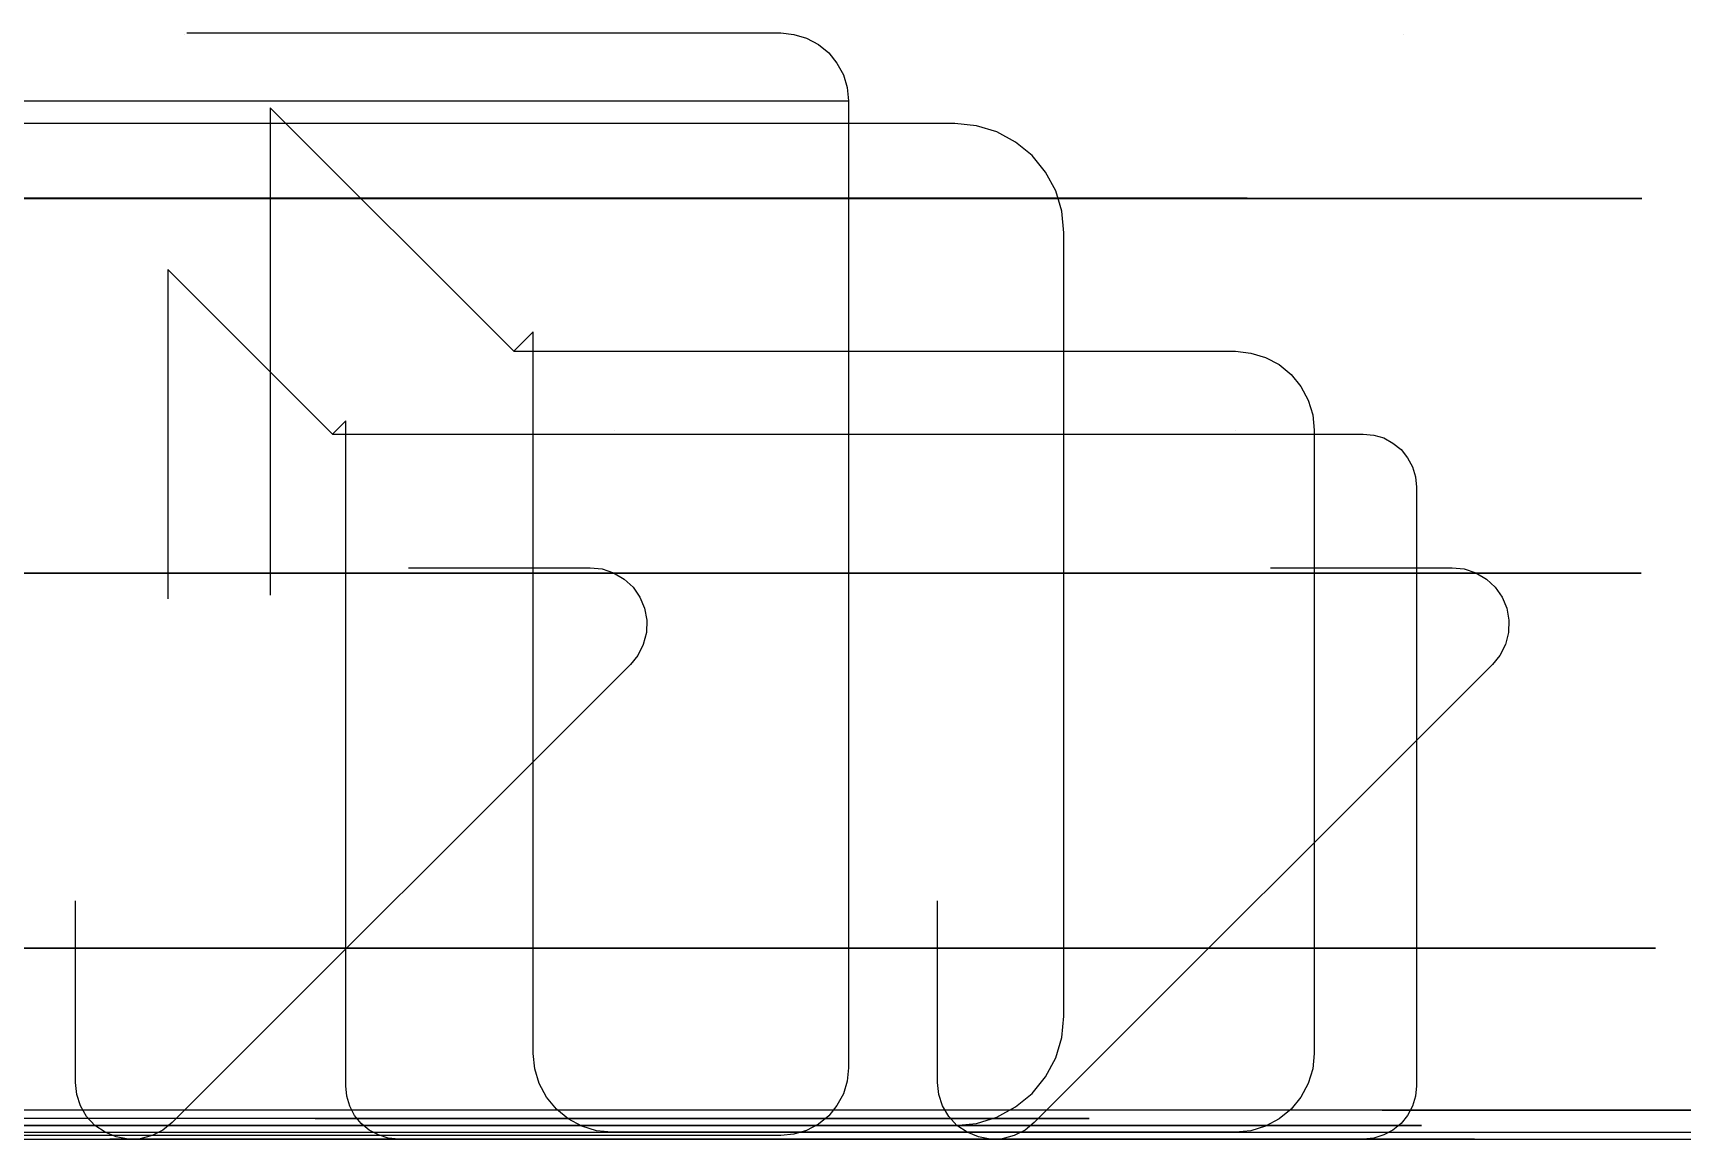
# Model space of a CAD drawing. Header units: metres. Extents: x 34 to 1538, y 34 to 358.
# Drawn here: x 527.4 to 1011.1, y 34 to 358.5 of the extents above; entities that cross this region are included whole.
import ezdxf

# ---------------------------------------------------------------- set-up
doc = ezdxf.new("R2010")
doc.units = ezdxf.units.M
for name, color, linetype in [('RBAR-T10-P', 2, 'Continuous'), ('RBAR-T12-F', 3, 'Continuous'), ('RBAR-T12-F1', 3, 'Continuous'), ('RBAR-T12-H', 3, 'Continuous'), ('RBAR-T16-J', 4, 'Continuous'), ('RBAR-T16-J1', 4, 'Continuous'), ('RBAR-T16-J2', 4, 'Continuous'), ('RBAR-T16-J3', 4, 'Continuous'), ('RBAR-T16-K', 4, 'Continuous'), ('RBAR-T20-L', 5, 'Continuous'), ('RBAR-T20-M1', 5, 'Continuous'), ('RBAR-T25-N', 6, 'Continuous'), ('RBAR-T8-A', 1, 'Continuous'), ('RBAR-T8-A1', 1, 'Continuous'), ('RBAR-T8-A2', 1, 'Continuous'), ('RBAR-T8-A3', 1, 'Continuous'), ('RBAR-T8-A4', 1, 'Continuous'), ('RBAR-T8-B', 1, 'Continuous'), ('RBAR-T8-B1', 1, 'Continuous'), ('RBAR-T8-C', 1, 'Continuous'), ('RBAR-T8-D', 1, 'Continuous'), ('RBAR-T8-E', 1, 'Continuous')]:
    doc.layers.add(name, color=color, linetype=linetype)

msp = doc.modelspace()

# ---------------------------------------------------------------- linework, layer by layer
at = {"layer": 'RBAR-T10-P'}
for points in [[(572.5, 358.5, 361.1), (746.7, 358.5, 361.1), (750.6, 358.1, 361.1), (754.3, 357, 361.1), (757.8, 355.1, 361.1), (760.8, 352.7, 361.1), (763.2, 349.6, 361.1), (765.1, 346.2, 361.1), (766.2, 342.5, 361.1), (766.6, 338.6, 361.1), (766.6, 54.9, 361.1), (766.2, 51, 361.1), (765.1, 47.3, 361.1), (763.2, 43.8, 361.1), (760.8, 40.8, 361.1), (757.8, 38.4, 361.1), (754.3, 36.5, 361.1), (750.6, 35.4, 361.1), (746.7, 35, 361.1), (54.9, 35, 361.1)], [(572.5, 358.5, 1083.2), (746.7, 358.5, 1083.2), (750.6, 358.1, 1083.2), (754.3, 357, 1083.2), (757.8, 355.1, 1083.2), (760.8, 352.7, 1083.2), (763.2, 349.6, 1083.2), (765.1, 346.2, 1083.2), (766.2, 342.5, 1083.2), (766.6, 338.6, 1083.2), (766.6, 54.9, 1083.2), (766.2, 51, 1083.2), (765.1, 47.3, 1083.2), (763.2, 43.8, 1083.2), (760.8, 40.8, 1083.2), (757.8, 38.4, 1083.2), (754.3, 36.5, 1083.2), (750.6, 35.4, 1083.2), (746.7, 35, 1083.2), (54.9, 35, 1083.2)], [(572.5, 358.5, 1805.4), (746.7, 358.5, 1805.4), (750.6, 358.1, 1805.4), (754.3, 357, 1805.4), (757.8, 355.1, 1805.4), (760.8, 352.7, 1805.4), (763.2, 349.6, 1805.4), (765.1, 346.2, 1805.4), (766.2, 342.5, 1805.4), (766.6, 338.6, 1805.4), (766.6, 54.9, 1805.4), (766.2, 51, 1805.4), (765.1, 47.3, 1805.4), (763.2, 43.8, 1805.4), (760.8, 40.8, 1805.4), (757.8, 38.4, 1805.4), (754.3, 36.5, 1805.4), (750.6, 35.4, 1805.4), (746.7, 35, 1805.4), (54.9, 35, 1805.4)], [(572.5, 358.5, 2527.5), (746.7, 358.5, 2527.5), (750.6, 358.1, 2527.5), (754.3, 357, 2527.5), (757.8, 355.1, 2527.5), (760.8, 352.7, 2527.5), (763.2, 349.6, 2527.5), (765.1, 346.2, 2527.5), (766.2, 342.5, 2527.5), (766.6, 338.6, 2527.5), (766.6, 54.9, 2527.5), (766.2, 51, 2527.5), (765.1, 47.3, 2527.5), (763.2, 43.8, 2527.5), (760.8, 40.8, 2527.5), (757.8, 38.4, 2527.5), (754.3, 36.5, 2527.5), (750.6, 35.4, 2527.5), (746.7, 35, 2527.5), (54.9, 35, 2527.5)], [(572.5, 358.5, 3249.6), (746.7, 358.5, 3249.6), (750.6, 358.1, 3249.6), (754.3, 357, 3249.6), (757.8, 355.1, 3249.6), (760.8, 352.7, 3249.6), (763.2, 349.6, 3249.6), (765.1, 346.2, 3249.6), (766.2, 342.5, 3249.6), (766.6, 338.6, 3249.6), (766.6, 54.9, 3249.6), (766.2, 51, 3249.6), (765.1, 47.3, 3249.6), (763.2, 43.8, 3249.6), (760.8, 40.8, 3249.6), (757.8, 38.4, 3249.6), (754.3, 36.5, 3249.6), (750.6, 35.4, 3249.6), (746.7, 35, 3249.6), (54.9, 35, 3249.6)], [(572.5, 358.5, 3971.8), (746.7, 358.5, 3971.8), (750.6, 358.1, 3971.8), (754.3, 357, 3971.8), (757.8, 355.1, 3971.8), (760.8, 352.7, 3971.8), (763.2, 349.6, 3971.8), (765.1, 346.2, 3971.8), (766.2, 342.5, 3971.8), (766.6, 338.6, 3971.8), (766.6, 54.9, 3971.8), (766.2, 51, 3971.8), (765.1, 47.3, 3971.8), (763.2, 43.8, 3971.8), (760.8, 40.8, 3971.8), (757.8, 38.4, 3971.8), (754.3, 36.5, 3971.8), (750.6, 35.4, 3971.8), (746.7, 35, 3971.8), (54.9, 35, 3971.8)], [(572.5, 358.5, 4693.9), (746.7, 358.5, 4693.9), (750.6, 358.1, 4693.9), (754.3, 357, 4693.9), (757.8, 355.1, 4693.9), (760.8, 352.7, 4693.9), (763.2, 349.6, 4693.9), (765.1, 346.2, 4693.9), (766.2, 342.5, 4693.9), (766.6, 338.6, 4693.9), (766.6, 54.9, 4693.9), (766.2, 51, 4693.9), (765.1, 47.3, 4693.9), (763.2, 43.8, 4693.9), (760.8, 40.8, 4693.9), (757.8, 38.4, 4693.9), (754.3, 36.5, 4693.9), (750.6, 35.4, 4693.9), (746.7, 35, 4693.9), (54.9, 35, 4693.9)], [(54.9, 338.6, 361.1), (766.6, 338.6, 361.1)], [(54.9, 338.6, 1083.2), (766.6, 338.6, 1083.2)], [(54.9, 338.6, 1805.4), (766.6, 338.6, 1805.4)], [(54.9, 338.6, 2527.5), (766.6, 338.6, 2527.5)], [(54.9, 338.6, 3249.6), (766.6, 338.6, 3249.6)], [(54.9, 338.6, 3971.8), (766.6, 338.6, 3971.8)], [(54.9, 338.6, 4693.9), (766.6, 338.6, 4693.9)]]:
    msp.add_polyline3d(points, dxfattribs=at)
at = {"layer": 'RBAR-T12-F'}
msp.add_polyline3d([(36, 36, 2527.5), (1111, 36, 2527.5)], dxfattribs=at)
at = {"layer": 'RBAR-T12-F1'}
for points in [[(36, 36, 842.5), (1161, 36, 842.5)], [(36, 36, 2527.5), (1161, 36, 2527.5)], [(36, 36, 4212.5), (1161, 36, 4212.5)]]:
    msp.add_polyline3d(points, dxfattribs=at)
at = {"layer": 'RBAR-T12-H'}
for points in [[(668.4, 265.1, 2377.5), (880.1, 265.1, 2377.5), (884.6, 264.6, 2377.5), (888.9, 263.3, 2377.5), (892.9, 261.2, 2377.5), (896.4, 258.3, 2377.5), (899.3, 254.8, 2377.5), (901.4, 250.8, 2377.5), (902.8, 246.5, 2377.5), (903.2, 242, 2377.5), (903.2, 59.1, 2377.5), (902.8, 54.6, 2377.5), (901.4, 50.3, 2377.5), (899.3, 46.3, 2377.5), (896.4, 42.8, 2377.5), (892.9, 39.9, 2377.5), (888.9, 37.8, 2377.5), (884.6, 36.4, 2377.5), (880.1, 36, 2377.5), (697.2, 36, 2377.5), (692.7, 36.4, 2377.5), (688.4, 37.8, 2377.5), (684.4, 39.9, 2377.5), (680.9, 42.8, 2377.5), (678, 46.3, 2377.5), (675.9, 50.3, 2377.5), (674.6, 54.6, 2377.5), (674.1, 59.1, 2377.5), (674.1, 270.8, 2377.5), (668.4, 265.1, 2377.5), (596.9, 336.5, 2377.5), (596.9, 193.6, 2377.5)], [(668.4, 265.1, 2477.5), (880.1, 265.1, 2477.5), (884.6, 264.6, 2477.5), (888.9, 263.3, 2477.5), (892.9, 261.2, 2477.5), (896.4, 258.3, 2477.5), (899.3, 254.8, 2477.5), (901.4, 250.8, 2477.5), (902.8, 246.5, 2477.5), (903.2, 242, 2477.5), (903.2, 59.1, 2477.5), (902.8, 54.6, 2477.5), (901.4, 50.3, 2477.5), (899.3, 46.3, 2477.5), (896.4, 42.8, 2477.5), (892.9, 39.9, 2477.5), (888.9, 37.8, 2477.5), (884.6, 36.4, 2477.5), (880.1, 36, 2477.5), (697.2, 36, 2477.5), (692.7, 36.4, 2477.5), (688.4, 37.8, 2477.5), (684.4, 39.9, 2477.5), (680.9, 42.8, 2477.5), (678, 46.3, 2477.5), (675.9, 50.3, 2477.5), (674.6, 54.6, 2477.5), (674.1, 59.1, 2477.5), (674.1, 270.8, 2477.5), (668.4, 265.1, 2477.5), (596.9, 336.5, 2477.5), (596.9, 193.6, 2477.5)], [(668.4, 265.1, 2577.5), (880.1, 265.1, 2577.5), (884.6, 264.6, 2577.5), (888.9, 263.3, 2577.5), (892.9, 261.2, 2577.5), (896.4, 258.3, 2577.5), (899.3, 254.8, 2577.5), (901.4, 250.8, 2577.5), (902.8, 246.5, 2577.5), (903.2, 242, 2577.5), (903.2, 59.1, 2577.5), (902.8, 54.6, 2577.5), (901.4, 50.3, 2577.5), (899.3, 46.3, 2577.5), (896.4, 42.8, 2577.5), (892.9, 39.9, 2577.5), (888.9, 37.8, 2577.5), (884.6, 36.4, 2577.5), (880.1, 36, 2577.5), (697.2, 36, 2577.5), (692.7, 36.4, 2577.5), (688.4, 37.8, 2577.5), (684.4, 39.9, 2577.5), (680.9, 42.8, 2577.5), (678, 46.3, 2577.5), (675.9, 50.3, 2577.5), (674.6, 54.6, 2577.5), (674.1, 59.1, 2577.5), (674.1, 270.8, 2577.5), (668.4, 265.1, 2577.5), (596.9, 336.5, 2577.5), (596.9, 193.6, 2577.5)], [(668.4, 265.1, 2677.5), (880.1, 265.1, 2677.5), (884.6, 264.6, 2677.5), (888.9, 263.3, 2677.5), (892.9, 261.2, 2677.5), (896.4, 258.3, 2677.5), (899.3, 254.8, 2677.5), (901.4, 250.8, 2677.5), (902.8, 246.5, 2677.5), (903.2, 242, 2677.5), (903.2, 59.1, 2677.5), (902.8, 54.6, 2677.5), (901.4, 50.3, 2677.5), (899.3, 46.3, 2677.5), (896.4, 42.8, 2677.5), (892.9, 39.9, 2677.5), (888.9, 37.8, 2677.5), (884.6, 36.4, 2677.5), (880.1, 36, 2677.5), (697.2, 36, 2677.5), (692.7, 36.4, 2677.5), (688.4, 37.8, 2677.5), (684.4, 39.9, 2677.5), (680.9, 42.8, 2677.5), (678, 46.3, 2677.5), (675.9, 50.3, 2677.5), (674.6, 54.6, 2677.5), (674.1, 59.1, 2677.5), (674.1, 270.8, 2677.5), (668.4, 265.1, 2677.5), (596.9, 336.5, 2677.5), (596.9, 193.6, 2677.5)]]:
    msp.add_polyline3d(points, dxfattribs=at)
at = {"layer": 'RBAR-T16-J'}
for points in [[(138.5, 38, 842.5), (902.5, 38, 842.5), (908.8, 38, 843.1), (914.8, 38, 844.9), (920.4, 38, 847.9), (925.2, 38, 851.9), (929.2, 38, 856.8), (932.2, 38, 862.4), (934, 38, 868.4), (934.7, 38, 874.7), (934.7, 38, 995.3), (934, 38, 1001.6), (932.2, 38, 1007.6), (929.2, 38, 1013.2), (925.2, 38, 1018), (920.4, 38, 1022), (914.8, 38, 1025), (908.8, 38, 1026.8), (902.5, 38, 1027.5), (38, 38, 1027.5)], [(138.5, 38, 2527.5), (902.5, 38, 2527.5), (908.8, 38, 2528.1), (914.8, 38, 2529.9), (920.4, 38, 2532.9), (925.2, 38, 2536.9), (929.2, 38, 2541.8), (932.2, 38, 2547.4), (934, 38, 2553.4), (934.7, 38, 2559.7), (934.7, 38, 2680.3), (934, 38, 2686.6), (932.2, 38, 2692.6), (929.2, 38, 2698.2), (925.2, 38, 2703), (920.4, 38, 2707), (914.8, 38, 2710), (908.8, 38, 2711.8), (902.5, 38, 2712.5), (38, 38, 2712.5)], [(138.5, 38, 4212.5), (902.5, 38, 4212.5), (908.8, 38, 4213.1), (914.8, 38, 4214.9), (920.4, 38, 4217.9), (925.2, 38, 4221.9), (929.2, 38, 4226.8), (932.2, 38, 4232.4), (934, 38, 4238.4), (934.7, 38, 4244.7), (934.7, 38, 4365.3), (934, 38, 4371.6), (932.2, 38, 4377.6), (929.2, 38, 4383.2), (925.2, 38, 4388), (920.4, 38, 4392), (914.8, 38, 4395), (908.8, 38, 4396.8), (902.5, 38, 4397.5), (38, 38, 4397.5)]]:
    msp.add_polyline3d(points, dxfattribs=at)
at = {"layer": 'RBAR-T16-J1'}
for points in [[(38, 38, 1263.8), (797.8, 38, 1263.8), (804.1, 38.6, 1263.8), (810.1, 40.4, 1263.8), (815.6, 43.4, 1263.8), (820.5, 47.4, 1263.8), (824.4, 52.2, 1263.8), (827.4, 57.8, 1263.8), (829.2, 63.8, 1263.8), (829.8, 70, 1263.8), (829.8, 299.9, 1263.8), (829.2, 306.2, 1263.8), (827.4, 312.2, 1263.8), (824.4, 317.7, 1263.8), (820.5, 322.6, 1263.8), (815.6, 326.5, 1263.8), (810.1, 329.5, 1263.8), (804.1, 331.3, 1263.8), (797.8, 331.9, 1263.8), (38, 331.9, 1263.8)], [(38, 38, 3791.2), (797.8, 38, 3791.2), (804.1, 38.6, 3791.2), (810.1, 40.4, 3791.2), (815.6, 43.4, 3791.2), (820.5, 47.4, 3791.2), (824.4, 52.2, 3791.2), (827.4, 57.8, 3791.2), (829.2, 63.8, 3791.2), (829.8, 70, 3791.2), (829.8, 299.9, 3791.2), (829.2, 306.2, 3791.2), (827.4, 312.2, 3791.2), (824.4, 317.7, 3791.2), (820.5, 322.6, 3791.2), (815.6, 326.5, 3791.2), (810.1, 329.5, 3791.2), (804.1, 331.3, 3791.2), (797.8, 331.9, 3791.2), (38, 331.9, 3791.2)]]:
    msp.add_polyline3d(points, dxfattribs=at)
at = {"layer": 'RBAR-T16-J2'}
for points in [[(90.1, 310, 1263.8), (851.4, 310, 1263.8), (857.7, 310, 1264.4), (863.7, 310, 1266.2), (869.3, 310, 1269.2), (874.1, 310, 1273.1), (878.1, 310, 1278), (881.1, 310, 1283.5), (882.9, 310, 1289.6), (883.5, 310, 1295.8), (883.5, 310, 2297.6), (882.9, 310, 2303.8), (881.1, 310, 2309.8), (878.1, 310, 2315.4), (874.1, 310, 2320.2), (869.3, 310, 2324.2), (863.7, 310, 2327.2), (857.7, 310, 2329), (851.4, 310, 2329.6), (90.1, 310, 2329.6)], [(209.9, 90, 3791.2), (971.2, 90, 3791.2), (977.5, 90, 3791.9), (983.5, 90, 3793.7), (989.1, 90, 3796.7), (993.9, 90, 3800.6), (997.9, 90, 3805.5), (1000.9, 90, 3811), (1002.7, 90, 3817.1), (1003.3, 90, 3823.3), (1003.3, 90, 4825.1), (1002.7, 90, 4831.3), (1000.9, 90, 4837.3), (997.9, 90, 4842.9), (993.9, 90, 4847.7), (989.1, 90, 4851.7), (983.5, 90, 4854.7), (977.5, 90, 4856.5), (971.2, 90, 4857.1), (209.9, 90, 4857.1)]]:
    msp.add_polyline3d(points, dxfattribs=at)
at = {"layer": 'RBAR-T16-J3'}
for points in [[(210.1, 309.9, 3705.8), (967.4, 309.9, 3705.8), (973.6, 309.9, 3706.4), (979.6, 309.9, 3708.3), (985.1, 309.9, 3711.2), (989.9, 309.9, 3715.2), (993.9, 309.9, 3720), (996.9, 309.9, 3725.5), (998.7, 309.9, 3731.5), (999.3, 309.9, 3737.7), (999.3, 309.9, 5023.1), (998.7, 309.9, 5029.3), (996.9, 309.9, 5035.3), (993.9, 309.9, 5040.8), (989.9, 309.9, 5045.7), (985.1, 309.9, 5049.6), (979.6, 309.9, 5052.6), (973.6, 309.9, 5054.4), (967.4, 309.9, 5055), (210.1, 309.9, 5055)], [(209.9, 200, 1263.8), (967.2, 200, 1263.8), (973.4, 200, 1264.4), (979.4, 200, 1266.2), (984.9, 200, 1269.1), (989.7, 200, 1273.1), (993.7, 200, 1277.9), (996.7, 200, 1283.4), (998.5, 200, 1289.4), (999.1, 200, 1295.6), (999.1, 200, 2581), (998.5, 200, 2587.3), (996.7, 200, 2593.2), (993.7, 200, 2598.8), (989.7, 200, 2603.6), (984.9, 200, 2607.6), (979.4, 200, 2610.5), (973.4, 200, 2612.3), (967.2, 200, 2612.9), (209.9, 200, 2612.9)]]:
    msp.add_polyline3d(points, dxfattribs=at)
at = {"layer": 'RBAR-T16-K'}
for points in [[(38, 38, 1901.9), (799.8, 38, 1901.9), (806, 38, 1901.2), (812.1, 38, 1899.4), (817.6, 38, 1896.5), (822.5, 38, 1892.5), (826.5, 38, 1887.6), (829.4, 38, 1882.1), (831.2, 38, 1876), (831.9, 38, 1869.8), (831.9, 38, 631.9)], [(38, 38, 3165.6), (799.8, 38, 3165.6), (806, 38, 3165), (812.1, 38, 3163.2), (817.6, 38, 3160.2), (822.5, 38, 3156.2), (826.5, 38, 3151.4), (829.4, 38, 3145.8), (831.2, 38, 3139.8), (831.9, 38, 3133.5), (831.9, 38, 1895.6)], [(38, 38, 4429.4), (799.8, 38, 4429.4), (806, 38, 4428.7), (812.1, 38, 4426.9), (817.6, 38, 4424), (822.5, 38, 4420), (826.5, 38, 4415.1), (829.4, 38, 4409.6), (831.2, 38, 4403.5), (831.9, 38, 4397.3), (831.9, 38, 3159.4)], [(38, 38, 5055), (799.8, 38, 5055), (806, 38, 5054.4), (812.1, 38, 5052.6), (817.6, 38, 5049.6), (822.5, 38, 5045.6), (826.5, 38, 5040.7), (829.4, 38, 5035.2), (831.2, 38, 5029.2), (831.9, 38, 5022.9), (831.9, 38, 3785)]]:
    msp.add_polyline3d(points, dxfattribs=at)
at = {"layer": 'RBAR-T20-L'}
for points in [[(750, 40, 40), (750, 40, 2065)], [(750, 40, 2990), (750, 40, 5015)]]:
    msp.add_polyline3d(points, dxfattribs=at)
at = {"layer": 'RBAR-T20-M1'}
for points in [[(610.1, 40, 1263.8), (766.5, 40, 1263.8), (780.3, 40, 1265.1), (793.6, 40, 1269.1), (805.8, 40, 1275.7), (816.5, 40, 1284.4), (825.3, 40, 1295.1), (831.8, 40, 1307.4), (835.8, 40, 1320.6), (837.2, 40, 1334.4), (837.2, 40, 2504.9), (835.8, 40, 2518.7), (831.8, 40, 2531.9), (825.3, 40, 2544.1), (816.5, 40, 2554.8), (805.8, 40, 2563.6), (793.6, 40, 2570.2), (780.3, 40, 2574.2), (766.5, 40, 2575.5), (40, 40, 2575.5)], [(610.1, 40, 3743.2), (766.5, 40, 3743.2), (780.3, 40, 3744.6), (793.6, 40, 3748.6), (805.8, 40, 3755.1), (816.5, 40, 3763.9), (825.3, 40, 3774.6), (831.8, 40, 3786.8), (835.8, 40, 3800.1), (837.2, 40, 3813.8), (837.2, 40, 4984.4), (835.8, 40, 4998.1), (831.8, 40, 5011.4), (825.3, 40, 5023.6), (816.5, 40, 5034.3), (805.8, 40, 5043.1), (793.6, 40, 5049.6), (780.3, 40, 5053.6), (766.5, 40, 5055), (40, 40, 5055)]]:
    msp.add_polyline3d(points, dxfattribs=at)
at = {"layer": 'RBAR-T25-N'}
for points in [[(923.1, 42.5, 1263.8), (1060.5, 42.5, 1263.8), (1077.9, 42.5, 1265.5), (1094.6, 42.5, 1270.5), (1110, 42.5, 1278.8), (1123.5, 42.5, 1289.8), (1134.6, 42.5, 1303.3), (1142.8, 42.5, 1318.7), (1147.9, 42.5, 1335.4), (1149.6, 42.5, 1352.8), (1149.6, 42.5, 2493), (1147.9, 42.5, 2510.4), (1142.8, 42.5, 2527.1), (1134.6, 42.5, 2542.5), (1123.5, 42.5, 2556), (1110, 42.5, 2567.1), (1094.6, 42.5, 2575.3), (1077.9, 42.5, 2580.4), (1060.5, 42.5, 2582.1), (42.5, 42.5, 2582.1)], [(923.1, 42.5, 3736.7), (1060.5, 42.5, 3736.7), (1077.9, 42.5, 3738.4), (1094.6, 42.5, 3743.5), (1110, 42.5, 3751.7), (1123.5, 42.5, 3762.8), (1134.6, 42.5, 3776.3), (1142.8, 42.5, 3791.7), (1147.9, 42.5, 3808.4), (1149.6, 42.5, 3825.8), (1149.6, 42.5, 4965.9), (1147.9, 42.5, 4983.3), (1142.8, 42.5, 5000), (1134.6, 42.5, 5015.4), (1123.5, 42.5, 5028.9), (1110, 42.5, 5040), (1094.6, 42.5, 5048.2), (1077.9, 42.5, 5053.3), (1060.5, 42.5, 5055), (42.5, 42.5, 5055)]]:
    msp.add_polyline3d(points, dxfattribs=at)
at = {"layer": 'RBAR-T8-A'}
for points in [[(34, 34, 505.5), (1159, 34, 505.5)], [(34, 34, 1516.5), (1159, 34, 1516.5)], [(34, 34, 2527.5), (1159, 34, 2527.5)], [(34, 34, 3538.5), (1159, 34, 3538.5)], [(34, 34, 4549.5), (1159, 34, 4549.5)]]:
    msp.add_polyline3d(points, dxfattribs=at)
at = {"layer": 'RBAR-T8-A1'}
for points in [[(34, 34, 97.2), (1384, 34, 97.2)], [(34, 34, 291.6), (1384, 34, 291.6)], [(34, 34, 486.1), (1384, 34, 486.1)], [(34, 34, 680.5), (1384, 34, 680.5)], [(34, 34, 874.9), (1384, 34, 874.9)], [(34, 34, 1069.3), (1384, 34, 1069.3)], [(34, 34, 1263.8), (1384, 34, 1263.8)], [(34, 34, 1458.2), (1384, 34, 1458.2)], [(34, 34, 1652.6), (1384, 34, 1652.6)], [(34, 34, 1847), (1384, 34, 1847)], [(34, 34, 2041.4), (1384, 34, 2041.4)], [(34, 34, 2235.9), (1384, 34, 2235.9)], [(34, 34, 2430.3), (1384, 34, 2430.3)], [(34, 34, 2624.7), (1384, 34, 2624.7)], [(34, 34, 2819.1), (1384, 34, 2819.1)], [(34, 34, 3013.6), (1384, 34, 3013.6)], [(34, 34, 3208), (1384, 34, 3208)], [(34, 34, 3402.4), (1384, 34, 3402.4)], [(34, 34, 3596.8), (1384, 34, 3596.8)], [(34, 34, 3791.2), (1384, 34, 3791.2)], [(34, 34, 3985.7), (1384, 34, 3985.7)], [(34, 34, 4180.1), (1384, 34, 4180.1)], [(34, 34, 4374.5), (1384, 34, 4374.5)], [(34, 34, 4568.9), (1384, 34, 4568.9)], [(34, 34, 4763.4), (1384, 34, 4763.4)], [(34, 34, 4957.8), (1384, 34, 4957.8)]]:
    msp.add_polyline3d(points, dxfattribs=at)
at = {"layer": 'RBAR-T8-A2'}
for points in [[(34, 34, 84.2), (1484, 34, 84.2)], [(34, 34, 252.8), (1484, 34, 252.8)], [(34, 34, 421.2), (1484, 34, 421.2)], [(34, 34, 589.8), (1484, 34, 589.8)], [(34, 34, 758.2), (1484, 34, 758.2)], [(34, 34, 926.8), (1484, 34, 926.8)], [(34, 34, 1095.2), (1484, 34, 1095.2)], [(34, 34, 1263.8), (1484, 34, 1263.8)], [(34, 34, 1432.2), (1484, 34, 1432.2)], [(34, 34, 1600.8), (1484, 34, 1600.8)], [(34, 34, 1769.2), (1484, 34, 1769.2)], [(34, 34, 1937.8), (1484, 34, 1937.8)], [(34, 34, 2106.2), (1484, 34, 2106.2)], [(34, 34, 2274.8), (1484, 34, 2274.8)], [(34, 34, 2443.2), (1484, 34, 2443.2)], [(34, 34, 2611.8), (1484, 34, 2611.8)], [(34, 34, 2780.2), (1484, 34, 2780.2)], [(34, 34, 2948.8), (1484, 34, 2948.8)], [(34, 34, 3117.2), (1484, 34, 3117.2)], [(34, 34, 3285.8), (1484, 34, 3285.8)], [(34, 34, 3454.2), (1484, 34, 3454.2)], [(34, 34, 3622.8), (1484, 34, 3622.8)], [(34, 34, 3791.2), (1484, 34, 3791.2)], [(34, 34, 3959.8), (1484, 34, 3959.8)], [(34, 34, 4128.2), (1484, 34, 4128.2)], [(34, 34, 4296.8), (1484, 34, 4296.8)], [(34, 34, 4465.2), (1484, 34, 4465.2)], [(34, 34, 4633.8), (1484, 34, 4633.8)], [(34, 34, 4802.2), (1484, 34, 4802.2)], [(34, 34, 4970.8), (1484, 34, 4970.8)]]:
    msp.add_polyline3d(points, dxfattribs=at)
at = {"layer": 'RBAR-T8-A3'}
for points in [[(571.7, 358, 34), (571.7, 358, 5034)], [(750.5, 358, 34), (750.5, 358, 5034)], [(698, 242, 34), (698, 242, 5034)], [(880, 242, 34), (880, 242, 5034)]]:
    msp.add_polyline3d(points, dxfattribs=at)
at = {"layer": 'RBAR-T8-A4'}
msp.add_polyline3d([(929.4, 358, 5), (929.4, 358, 5055)], dxfattribs=at)
at = {"layer": 'RBAR-T8-B'}
for points in [[(549.9, 34, 505.5), (934.1, 34, 505.5), (937.2, 34, 505.8), (940.2, 34, 506.7), (943, 34, 508.2), (945.5, 34, 510.2), (947.5, 34, 512.7), (949, 34, 515.5), (949.9, 34, 518.5), (950.2, 34, 521.7), (950.2, 34, 602.6), (949.9, 34, 605.7), (949, 34, 608.7), (947.5, 34, 611.5), (945.5, 34, 614), (943, 34, 616), (940.2, 34, 617.5), (937.2, 34, 618.4), (934.1, 34, 618.7), (549.9, 34, 618.7)], [(549.9, 34, 1516.5), (934.1, 34, 1516.5), (937.2, 34, 1516.8), (940.2, 34, 1517.7), (943, 34, 1519.2), (945.5, 34, 1521.2), (947.5, 34, 1523.7), (949, 34, 1526.5), (949.9, 34, 1529.5), (950.2, 34, 1532.7), (950.2, 34, 1613.6), (949.9, 34, 1616.7), (949, 34, 1619.7), (947.5, 34, 1622.5), (945.5, 34, 1625), (943, 34, 1627), (940.2, 34, 1628.5), (937.2, 34, 1629.4), (934.1, 34, 1629.7), (549.9, 34, 1629.7)], [(549.9, 34, 2527.5), (934.1, 34, 2527.5), (937.2, 34, 2527.8), (940.2, 34, 2528.7), (943, 34, 2530.2), (945.5, 34, 2532.2), (947.5, 34, 2534.7), (949, 34, 2537.5), (949.9, 34, 2540.5), (950.2, 34, 2543.7), (950.2, 34, 2624.6), (949.9, 34, 2627.7), (949, 34, 2630.7), (947.5, 34, 2633.5), (945.5, 34, 2636), (943, 34, 2638), (940.2, 34, 2639.5), (937.2, 34, 2640.4), (934.1, 34, 2640.7), (549.9, 34, 2640.7)], [(549.9, 34, 3538.5), (934.1, 34, 3538.5), (937.2, 34, 3538.8), (940.2, 34, 3539.7), (943, 34, 3541.2), (945.5, 34, 3543.2), (947.5, 34, 3545.7), (949, 34, 3548.5), (949.9, 34, 3551.5), (950.2, 34, 3554.7), (950.2, 34, 3635.6), (949.9, 34, 3638.7), (949, 34, 3641.7), (947.5, 34, 3644.5), (945.5, 34, 3647), (943, 34, 3649), (940.2, 34, 3650.5), (937.2, 34, 3651.4), (934.1, 34, 3651.7), (549.9, 34, 3651.7)], [(549.9, 34, 4549.5), (934.1, 34, 4549.5), (937.2, 34, 4549.8), (940.2, 34, 4550.7), (943, 34, 4552.2), (945.5, 34, 4554.2), (947.5, 34, 4556.7), (949, 34, 4559.5), (949.9, 34, 4562.5), (950.2, 34, 4565.7), (950.2, 34, 4646.6), (949.9, 34, 4649.7), (949, 34, 4652.7), (947.5, 34, 4655.5), (945.5, 34, 4658), (943, 34, 4660), (940.2, 34, 4661.5), (937.2, 34, 4662.4), (934.1, 34, 4662.7), (549.9, 34, 4662.7)]]:
    msp.add_polyline3d(points, dxfattribs=at)
at = {"layer": 'RBAR-T8-B1'}
for points in [[(554.3, 34, 252.8), (930, 34, 252.8), (933.1, 34, 253.1), (936.1, 34, 254), (938.8, 34, 255.4), (941.2, 34, 257.4), (943.2, 34, 259.8), (944.6, 34, 262.5), (945.5, 34, 265.5), (945.8, 34, 268.6), (945.8, 34, 367.5), (945.5, 34, 370.5), (944.6, 34, 373.5), (943.2, 34, 376.2), (941.2, 34, 378.6), (938.8, 34, 380.6), (936.1, 34, 382.1), (933.1, 34, 383), (930, 34, 383.3), (554.3, 34, 383.3)], [(554.3, 34, 758.2), (930, 34, 758.2), (933.1, 34, 758.6), (936.1, 34, 759.5), (938.8, 34, 760.9), (941.2, 34, 762.9), (943.2, 34, 765.3), (944.6, 34, 768), (945.5, 34, 771), (945.8, 34, 774.1), (945.8, 34, 873), (945.5, 34, 876), (944.6, 34, 879), (943.2, 34, 881.7), (941.2, 34, 884.1), (938.8, 34, 886.1), (936.1, 34, 887.6), (933.1, 34, 888.5), (930, 34, 888.8), (554.3, 34, 888.8)], [(554.3, 34, 1263.8), (930, 34, 1263.8), (933.1, 34, 1264.1), (936.1, 34, 1265), (938.8, 34, 1266.4), (941.2, 34, 1268.4), (943.2, 34, 1270.8), (944.6, 34, 1273.5), (945.5, 34, 1276.5), (945.8, 34, 1279.6), (945.8, 34, 1378.5), (945.5, 34, 1381.5), (944.6, 34, 1384.5), (943.2, 34, 1387.2), (941.2, 34, 1389.6), (938.8, 34, 1391.6), (936.1, 34, 1393.1), (933.1, 34, 1394), (930, 34, 1394.3), (554.3, 34, 1394.3)], [(554.3, 34, 1769.2), (930, 34, 1769.2), (933.1, 34, 1769.6), (936.1, 34, 1770.5), (938.8, 34, 1771.9), (941.2, 34, 1773.9), (943.2, 34, 1776.3), (944.6, 34, 1779), (945.5, 34, 1782), (945.8, 34, 1785.1), (945.8, 34, 1884), (945.5, 34, 1887), (944.6, 34, 1890), (943.2, 34, 1892.7), (941.2, 34, 1895.1), (938.8, 34, 1897.1), (936.1, 34, 1898.6), (933.1, 34, 1899.5), (930, 34, 1899.8), (554.3, 34, 1899.8)], [(554.3, 34, 2274.8), (930, 34, 2274.8), (933.1, 34, 2275.1), (936.1, 34, 2276), (938.8, 34, 2277.4), (941.2, 34, 2279.4), (943.2, 34, 2281.8), (944.6, 34, 2284.5), (945.5, 34, 2287.5), (945.8, 34, 2290.6), (945.8, 34, 2389.5), (945.5, 34, 2392.5), (944.6, 34, 2395.5), (943.2, 34, 2398.2), (941.2, 34, 2400.6), (938.8, 34, 2402.6), (936.1, 34, 2404.1), (933.1, 34, 2405), (930, 34, 2405.3), (554.3, 34, 2405.3)], [(554.3, 34, 2780.2), (930, 34, 2780.2), (933.1, 34, 2780.6), (936.1, 34, 2781.5), (938.8, 34, 2782.9), (941.2, 34, 2784.9), (943.2, 34, 2787.3), (944.6, 34, 2790), (945.5, 34, 2793), (945.8, 34, 2796.1), (945.8, 34, 2895), (945.5, 34, 2898), (944.6, 34, 2901), (943.2, 34, 2903.7), (941.2, 34, 2906.1), (938.8, 34, 2908.1), (936.1, 34, 2909.6), (933.1, 34, 2910.5), (930, 34, 2910.8), (554.3, 34, 2910.8)], [(554.3, 34, 3285.8), (930, 34, 3285.8), (933.1, 34, 3286.1), (936.1, 34, 3287), (938.8, 34, 3288.4), (941.2, 34, 3290.4), (943.2, 34, 3292.8), (944.6, 34, 3295.5), (945.5, 34, 3298.5), (945.8, 34, 3301.6), (945.8, 34, 3400.5), (945.5, 34, 3403.5), (944.6, 34, 3406.5), (943.2, 34, 3409.2), (941.2, 34, 3411.6), (938.8, 34, 3413.6), (936.1, 34, 3415.1), (933.1, 34, 3416), (930, 34, 3416.3), (554.3, 34, 3416.3)], [(554.3, 34, 3791.2), (930, 34, 3791.2), (933.1, 34, 3791.6), (936.1, 34, 3792.5), (938.8, 34, 3793.9), (941.2, 34, 3795.9), (943.2, 34, 3798.3), (944.6, 34, 3801), (945.5, 34, 3804), (945.8, 34, 3807.1), (945.8, 34, 3906), (945.5, 34, 3909), (944.6, 34, 3912), (943.2, 34, 3914.7), (941.2, 34, 3917.1), (938.8, 34, 3919.1), (936.1, 34, 3920.6), (933.1, 34, 3921.5), (930, 34, 3921.8), (554.3, 34, 3921.8)], [(554.3, 34, 4296.8), (930, 34, 4296.8), (933.1, 34, 4297.1), (936.1, 34, 4298), (938.8, 34, 4299.4), (941.2, 34, 4301.4), (943.2, 34, 4303.8), (944.6, 34, 4306.5), (945.5, 34, 4309.5), (945.8, 34, 4312.6), (945.8, 34, 4411.5), (945.5, 34, 4414.5), (944.6, 34, 4417.5), (943.2, 34, 4420.2), (941.2, 34, 4422.6), (938.8, 34, 4424.6), (936.1, 34, 4426.1), (933.1, 34, 4427), (930, 34, 4427.3), (554.3, 34, 4427.3)], [(554.3, 34, 4802.2), (930, 34, 4802.2), (933.1, 34, 4802.6), (936.1, 34, 4803.5), (938.8, 34, 4804.9), (941.2, 34, 4806.9), (943.2, 34, 4809.3), (944.6, 34, 4812), (945.5, 34, 4815), (945.8, 34, 4818.1), (945.8, 34, 4917), (945.5, 34, 4920), (944.6, 34, 4923), (943.2, 34, 4925.7), (941.2, 34, 4928.1), (938.8, 34, 4930.1), (936.1, 34, 4931.6), (933.1, 34, 4932.5), (930, 34, 4932.8), (554.3, 34, 4932.8)]]:
    msp.add_polyline3d(points, dxfattribs=at)
at = {"layer": 'RBAR-T8-C'}
for points in [[(34, 34, 1217.4), (599.9, 34, 1217.4), (603.1, 34, 1217.1), (606.1, 34, 1216.2), (608.9, 34, 1214.7), (611.3, 34, 1212.7), (613.3, 34, 1210.2), (614.8, 34, 1207.4), (615.8, 34, 1204.4), (616.1, 34, 1201.2), (616.1, 34, 842.5)], [(34, 34, 2902.4), (599.9, 34, 2902.4), (603.1, 34, 2902.1), (606.1, 34, 2901.2), (608.9, 34, 2899.7), (611.3, 34, 2897.7), (613.3, 34, 2895.2), (614.8, 34, 2892.4), (615.8, 34, 2889.4), (616.1, 34, 2886.2), (616.1, 34, 2527.5)], [(34, 34, 4587.4), (599.9, 34, 4587.4), (603.1, 34, 4587.1), (606.1, 34, 4586.2), (608.9, 34, 4584.7), (611.3, 34, 4582.7), (613.3, 34, 4580.2), (614.8, 34, 4577.4), (615.8, 34, 4574.4), (616.1, 34, 4571.2), (616.1, 34, 4212.5)], [(884, 34, 1217.4), (1449.9, 34, 1217.4), (1453.1, 34, 1217.1), (1456.1, 34, 1216.2), (1458.9, 34, 1214.7), (1461.4, 34, 1212.7), (1463.4, 34, 1210.2), (1464.9, 34, 1207.4), (1465.8, 34, 1204.4), (1466.1, 34, 1201.2), (1466.1, 34, 842.5)], [(884, 34, 2902.4), (1449.9, 34, 2902.4), (1453.1, 34, 2902.1), (1456.1, 34, 2901.2), (1458.9, 34, 2899.7), (1461.4, 34, 2897.7), (1463.4, 34, 2895.2), (1464.9, 34, 2892.4), (1465.8, 34, 2889.4), (1466.1, 34, 2886.2), (1466.1, 34, 2527.5)], [(884, 34, 4587.4), (1449.9, 34, 4587.4), (1453.1, 34, 4587.1), (1456.1, 34, 4586.2), (1458.9, 34, 4584.7), (1461.4, 34, 4582.7), (1463.4, 34, 4580.2), (1464.9, 34, 4577.4), (1465.8, 34, 4574.4), (1466.1, 34, 4571.2), (1466.1, 34, 4212.5)]]:
    msp.add_polyline3d(points, dxfattribs=at)
at = {"layer": 'RBAR-T8-D'}
for points in [[(615.2, 240.8, 210.6), (917.6, 240.8, 210.6), (920.7, 240.5, 210.6), (923.6, 239.7, 210.6), (926.3, 238.2, 210.6), (928.7, 236.3, 210.6), (930.6, 233.9, 210.6), (932, 231.2, 210.6), (932.9, 228.3, 210.6), (933.2, 225.2, 210.6), (933.2, 49.6, 210.6), (932.9, 46.6, 210.6), (932, 43.6, 210.6), (930.6, 40.9, 210.6), (928.7, 38.6, 210.6), (926.3, 36.6, 210.6), (923.6, 35.2, 210.6), (920.7, 34.3, 210.6), (917.6, 34, 210.6), (634.7, 34, 210.6), (631.6, 34.3, 210.6), (628.7, 35.2, 210.6), (626, 36.6, 210.6), (623.6, 38.6, 210.6), (621.7, 40.9, 210.6), (620.3, 43.6, 210.6), (619.4, 46.6, 210.6), (619.1, 49.6, 210.6), (619.1, 244.7, 210.6), (615.2, 240.8, 210.6), (566.9, 289.1, 210.6), (566.9, 192.5, 210.6)], [(615.2, 240.8, 631.9), (917.6, 240.8, 631.9), (920.7, 240.5, 631.9), (923.6, 239.7, 631.9), (926.3, 238.2, 631.9), (928.7, 236.3, 631.9), (930.6, 233.9, 631.9), (932, 231.2, 631.9), (932.9, 228.3, 631.9), (933.2, 225.2, 631.9), (933.2, 49.6, 631.9), (932.9, 46.6, 631.9), (932, 43.6, 631.9), (930.6, 40.9, 631.9), (928.7, 38.6, 631.9), (926.3, 36.6, 631.9), (923.6, 35.2, 631.9), (920.7, 34.3, 631.9), (917.6, 34, 631.9), (634.7, 34, 631.9), (631.6, 34.3, 631.9), (628.7, 35.2, 631.9), (626, 36.6, 631.9), (623.6, 38.6, 631.9), (621.7, 40.9, 631.9), (620.3, 43.6, 631.9), (619.4, 46.6, 631.9), (619.1, 49.6, 631.9), (619.1, 244.7, 631.9), (615.2, 240.8, 631.9), (566.9, 289.1, 631.9), (566.9, 192.5, 631.9)], [(615.2, 240.8, 1053.1), (917.6, 240.8, 1053.1), (920.7, 240.5, 1053.1), (923.6, 239.7, 1053.1), (926.3, 238.2, 1053.1), (928.7, 236.3, 1053.1), (930.6, 233.9, 1053.1), (932, 231.2, 1053.1), (932.9, 228.3, 1053.1), (933.2, 225.2, 1053.1), (933.2, 49.6, 1053.1), (932.9, 46.6, 1053.1), (932, 43.6, 1053.1), (930.6, 40.9, 1053.1), (928.7, 38.6, 1053.1), (926.3, 36.6, 1053.1), (923.6, 35.2, 1053.1), (920.7, 34.3, 1053.1), (917.6, 34, 1053.1), (634.7, 34, 1053.1), (631.6, 34.3, 1053.1), (628.7, 35.2, 1053.1), (626, 36.6, 1053.1), (623.6, 38.6, 1053.1), (621.7, 40.9, 1053.1), (620.3, 43.6, 1053.1), (619.4, 46.6, 1053.1), (619.1, 49.6, 1053.1), (619.1, 244.7, 1053.1), (615.2, 240.8, 1053.1), (566.9, 289.1, 1053.1), (566.9, 192.5, 1053.1)], [(615.2, 240.8, 1474.4), (917.6, 240.8, 1474.4), (920.7, 240.5, 1474.4), (923.6, 239.7, 1474.4), (926.3, 238.2, 1474.4), (928.7, 236.3, 1474.4), (930.6, 233.9, 1474.4), (932, 231.2, 1474.4), (932.9, 228.3, 1474.4), (933.2, 225.2, 1474.4), (933.2, 49.6, 1474.4), (932.9, 46.6, 1474.4), (932, 43.6, 1474.4), (930.6, 40.9, 1474.4), (928.7, 38.6, 1474.4), (926.3, 36.6, 1474.4), (923.6, 35.2, 1474.4), (920.7, 34.3, 1474.4), (917.6, 34, 1474.4), (634.7, 34, 1474.4), (631.6, 34.3, 1474.4), (628.7, 35.2, 1474.4), (626, 36.6, 1474.4), (623.6, 38.6, 1474.4), (621.7, 40.9, 1474.4), (620.3, 43.6, 1474.4), (619.4, 46.6, 1474.4), (619.1, 49.6, 1474.4), (619.1, 244.7, 1474.4), (615.2, 240.8, 1474.4), (566.9, 289.1, 1474.4), (566.9, 192.5, 1474.4)], [(615.2, 240.8, 1895.6), (917.6, 240.8, 1895.6), (920.7, 240.5, 1895.6), (923.6, 239.7, 1895.6), (926.3, 238.2, 1895.6), (928.7, 236.3, 1895.6), (930.6, 233.9, 1895.6), (932, 231.2, 1895.6), (932.9, 228.3, 1895.6), (933.2, 225.2, 1895.6), (933.2, 49.6, 1895.6), (932.9, 46.6, 1895.6), (932, 43.6, 1895.6), (930.6, 40.9, 1895.6), (928.7, 38.6, 1895.6), (926.3, 36.6, 1895.6), (923.6, 35.2, 1895.6), (920.7, 34.3, 1895.6), (917.6, 34, 1895.6), (634.7, 34, 1895.6), (631.6, 34.3, 1895.6), (628.7, 35.2, 1895.6), (626, 36.6, 1895.6), (623.6, 38.6, 1895.6), (621.7, 40.9, 1895.6), (620.3, 43.6, 1895.6), (619.4, 46.6, 1895.6), (619.1, 49.6, 1895.6), (619.1, 244.7, 1895.6), (615.2, 240.8, 1895.6), (566.9, 289.1, 1895.6), (566.9, 192.5, 1895.6)], [(615.2, 240.8, 2316.9), (917.6, 240.8, 2316.9), (920.7, 240.5, 2316.9), (923.6, 239.7, 2316.9), (926.3, 238.2, 2316.9), (928.7, 236.3, 2316.9), (930.6, 233.9, 2316.9), (932, 231.2, 2316.9), (932.9, 228.3, 2316.9), (933.2, 225.2, 2316.9), (933.2, 49.6, 2316.9), (932.9, 46.6, 2316.9), (932, 43.6, 2316.9), (930.6, 40.9, 2316.9), (928.7, 38.6, 2316.9), (926.3, 36.6, 2316.9), (923.6, 35.2, 2316.9), (920.7, 34.3, 2316.9), (917.6, 34, 2316.9), (634.7, 34, 2316.9), (631.6, 34.3, 2316.9), (628.7, 35.2, 2316.9), (626, 36.6, 2316.9), (623.6, 38.6, 2316.9), (621.7, 40.9, 2316.9), (620.3, 43.6, 2316.9), (619.4, 46.6, 2316.9), (619.1, 49.6, 2316.9), (619.1, 244.7, 2316.9), (615.2, 240.8, 2316.9), (566.9, 289.1, 2316.9), (566.9, 192.5, 2316.9)], [(615.2, 240.8, 2738.1), (917.6, 240.8, 2738.1), (920.7, 240.5, 2738.1), (923.6, 239.7, 2738.1), (926.3, 238.2, 2738.1), (928.7, 236.3, 2738.1), (930.6, 233.9, 2738.1), (932, 231.2, 2738.1), (932.9, 228.3, 2738.1), (933.2, 225.2, 2738.1), (933.2, 49.6, 2738.1), (932.9, 46.6, 2738.1), (932, 43.6, 2738.1), (930.6, 40.9, 2738.1), (928.7, 38.6, 2738.1), (926.3, 36.6, 2738.1), (923.6, 35.2, 2738.1), (920.7, 34.3, 2738.1), (917.6, 34, 2738.1), (634.7, 34, 2738.1), (631.6, 34.3, 2738.1), (628.7, 35.2, 2738.1), (626, 36.6, 2738.1), (623.6, 38.6, 2738.1), (621.7, 40.9, 2738.1), (620.3, 43.6, 2738.1), (619.4, 46.6, 2738.1), (619.1, 49.6, 2738.1), (619.1, 244.7, 2738.1), (615.2, 240.8, 2738.1), (566.9, 289.1, 2738.1), (566.9, 192.5, 2738.1)], [(615.2, 240.8, 3159.4), (917.6, 240.8, 3159.4), (920.7, 240.5, 3159.4), (923.6, 239.7, 3159.4), (926.3, 238.2, 3159.4), (928.7, 236.3, 3159.4), (930.6, 233.9, 3159.4), (932, 231.2, 3159.4), (932.9, 228.3, 3159.4), (933.2, 225.2, 3159.4), (933.2, 49.6, 3159.4), (932.9, 46.6, 3159.4), (932, 43.6, 3159.4), (930.6, 40.9, 3159.4), (928.7, 38.6, 3159.4), (926.3, 36.6, 3159.4), (923.6, 35.2, 3159.4), (920.7, 34.3, 3159.4), (917.6, 34, 3159.4), (634.7, 34, 3159.4), (631.6, 34.3, 3159.4), (628.7, 35.2, 3159.4), (626, 36.6, 3159.4), (623.6, 38.6, 3159.4), (621.7, 40.9, 3159.4), (620.3, 43.6, 3159.4), (619.4, 46.6, 3159.4), (619.1, 49.6, 3159.4), (619.1, 244.7, 3159.4), (615.2, 240.8, 3159.4), (566.9, 289.1, 3159.4), (566.9, 192.5, 3159.4)], [(615.2, 240.8, 3580.6), (917.6, 240.8, 3580.6), (920.7, 240.5, 3580.6), (923.6, 239.7, 3580.6), (926.3, 238.2, 3580.6), (928.7, 236.3, 3580.6), (930.6, 233.9, 3580.6), (932, 231.2, 3580.6), (932.9, 228.3, 3580.6), (933.2, 225.2, 3580.6), (933.2, 49.6, 3580.6), (932.9, 46.6, 3580.6), (932, 43.6, 3580.6), (930.6, 40.9, 3580.6), (928.7, 38.6, 3580.6), (926.3, 36.6, 3580.6), (923.6, 35.2, 3580.6), (920.7, 34.3, 3580.6), (917.6, 34, 3580.6), (634.7, 34, 3580.6), (631.6, 34.3, 3580.6), (628.7, 35.2, 3580.6), (626, 36.6, 3580.6), (623.6, 38.6, 3580.6), (621.7, 40.9, 3580.6), (620.3, 43.6, 3580.6), (619.4, 46.6, 3580.6), (619.1, 49.6, 3580.6), (619.1, 244.7, 3580.6), (615.2, 240.8, 3580.6), (566.9, 289.1, 3580.6), (566.9, 192.5, 3580.6)], [(615.2, 240.8, 4001.9), (917.6, 240.8, 4001.9), (920.7, 240.5, 4001.9), (923.6, 239.7, 4001.9), (926.3, 238.2, 4001.9), (928.7, 236.3, 4001.9), (930.6, 233.9, 4001.9), (932, 231.2, 4001.9), (932.9, 228.3, 4001.9), (933.2, 225.2, 4001.9), (933.2, 49.6, 4001.9), (932.9, 46.6, 4001.9), (932, 43.6, 4001.9), (930.6, 40.9, 4001.9), (928.7, 38.6, 4001.9), (926.3, 36.6, 4001.9), (923.6, 35.2, 4001.9), (920.7, 34.3, 4001.9), (917.6, 34, 4001.9), (634.7, 34, 4001.9), (631.6, 34.3, 4001.9), (628.7, 35.2, 4001.9), (626, 36.6, 4001.9), (623.6, 38.6, 4001.9), (621.7, 40.9, 4001.9), (620.3, 43.6, 4001.9), (619.4, 46.6, 4001.9), (619.1, 49.6, 4001.9), (619.1, 244.7, 4001.9), (615.2, 240.8, 4001.9), (566.9, 289.1, 4001.9), (566.9, 192.5, 4001.9)], [(615.2, 240.8, 4423.1), (917.6, 240.8, 4423.1), (920.7, 240.5, 4423.1), (923.6, 239.7, 4423.1), (926.3, 238.2, 4423.1), (928.7, 236.3, 4423.1), (930.6, 233.9, 4423.1), (932, 231.2, 4423.1), (932.9, 228.3, 4423.1), (933.2, 225.2, 4423.1), (933.2, 49.6, 4423.1), (932.9, 46.6, 4423.1), (932, 43.6, 4423.1), (930.6, 40.9, 4423.1), (928.7, 38.6, 4423.1), (926.3, 36.6, 4423.1), (923.6, 35.2, 4423.1), (920.7, 34.3, 4423.1), (917.6, 34, 4423.1), (634.7, 34, 4423.1), (631.6, 34.3, 4423.1), (628.7, 35.2, 4423.1), (626, 36.6, 4423.1), (623.6, 38.6, 4423.1), (621.7, 40.9, 4423.1), (620.3, 43.6, 4423.1), (619.4, 46.6, 4423.1), (619.1, 49.6, 4423.1), (619.1, 244.7, 4423.1), (615.2, 240.8, 4423.1), (566.9, 289.1, 4423.1), (566.9, 192.5, 4423.1)], [(615.2, 240.8, 4844.4), (917.6, 240.8, 4844.4), (920.7, 240.5, 4844.4), (923.6, 239.7, 4844.4), (926.3, 238.2, 4844.4), (928.7, 236.3, 4844.4), (930.6, 233.9, 4844.4), (932, 231.2, 4844.4), (932.9, 228.3, 4844.4), (933.2, 225.2, 4844.4), (933.2, 49.6, 4844.4), (932.9, 46.6, 4844.4), (932, 43.6, 4844.4), (930.6, 40.9, 4844.4), (928.7, 38.6, 4844.4), (926.3, 36.6, 4844.4), (923.6, 35.2, 4844.4), (920.7, 34.3, 4844.4), (917.6, 34, 4844.4), (634.7, 34, 4844.4), (631.6, 34.3, 4844.4), (628.7, 35.2, 4844.4), (626, 36.6, 4844.4), (623.6, 38.6, 4844.4), (621.7, 40.9, 4844.4), (620.3, 43.6, 4844.4), (619.4, 46.6, 4844.4), (619.1, 49.6, 4844.4), (619.1, 244.7, 4844.4), (615.2, 240.8, 4844.4), (566.9, 289.1, 4844.4), (566.9, 192.5, 4844.4)]]:
    msp.add_polyline3d(points, dxfattribs=at)
at = {"layer": 'RBAR-T8-E'}
for points in [[(637.5, 201.6, 421.2), (690.8, 201.6, 421.2), (694.3, 201.3, 421.2), (697.7, 200.1, 421.2), (700.8, 198.3, 421.2), (703.4, 195.9, 421.2), (705.4, 193, 421.2), (706.8, 189.7, 421.2), (707.4, 186.2, 421.2), (707.3, 182.6, 421.2), (706.4, 179.1, 421.2), (704.8, 175.9, 421.2), (702.6, 173.2, 421.2), (568.2, 38.8, 421.2), (565.5, 36.6, 421.2), (562.3, 35, 421.2), (558.8, 34.1, 421.2), (555.3, 34, 421.2), (551.8, 34.6, 421.2), (548.5, 36, 421.2), (545.5, 38, 421.2), (543.1, 40.6, 421.2), (541.3, 43.7, 421.2), (540.2, 47.1, 421.2), (539.8, 50.6, 421.2), (539.8, 103.9, 421.2)], [(637.5, 201.6, 1263.8), (690.8, 201.6, 1263.8), (694.3, 201.3, 1263.8), (697.7, 200.1, 1263.8), (700.8, 198.3, 1263.8), (703.4, 195.9, 1263.8), (705.4, 193, 1263.8), (706.8, 189.7, 1263.8), (707.4, 186.2, 1263.8), (707.3, 182.6, 1263.8), (706.4, 179.1, 1263.8), (704.8, 175.9, 1263.8), (702.6, 173.2, 1263.8), (568.2, 38.8, 1263.8), (565.5, 36.6, 1263.8), (562.3, 35, 1263.8), (558.8, 34.1, 1263.8), (555.3, 34, 1263.8), (551.8, 34.6, 1263.8), (548.5, 36, 1263.8), (545.5, 38, 1263.8), (543.1, 40.6, 1263.8), (541.3, 43.7, 1263.8), (540.2, 47.1, 1263.8), (539.8, 50.6, 1263.8), (539.8, 103.9, 1263.8)], [(637.5, 201.6, 2106.2), (690.8, 201.6, 2106.2), (694.3, 201.3, 2106.2), (697.7, 200.1, 2106.2), (700.8, 198.3, 2106.2), (703.4, 195.9, 2106.2), (705.4, 193, 2106.2), (706.8, 189.7, 2106.2), (707.4, 186.2, 2106.2), (707.3, 182.6, 2106.2), (706.4, 179.1, 2106.2), (704.8, 175.9, 2106.2), (702.6, 173.2, 2106.2), (568.2, 38.8, 2106.2), (565.5, 36.6, 2106.2), (562.3, 35, 2106.2), (558.8, 34.1, 2106.2), (555.3, 34, 2106.2), (551.8, 34.6, 2106.2), (548.5, 36, 2106.2), (545.5, 38, 2106.2), (543.1, 40.6, 2106.2), (541.3, 43.7, 2106.2), (540.2, 47.1, 2106.2), (539.8, 50.6, 2106.2), (539.8, 103.9, 2106.2)], [(637.5, 201.6, 2948.8), (690.8, 201.6, 2948.8), (694.3, 201.3, 2948.8), (697.7, 200.1, 2948.8), (700.8, 198.3, 2948.8), (703.4, 195.9, 2948.8), (705.4, 193, 2948.8), (706.8, 189.7, 2948.8), (707.4, 186.2, 2948.8), (707.3, 182.6, 2948.8), (706.4, 179.1, 2948.8), (704.8, 175.9, 2948.8), (702.6, 173.2, 2948.8), (568.2, 38.8, 2948.8), (565.5, 36.6, 2948.8), (562.3, 35, 2948.8), (558.8, 34.1, 2948.8), (555.3, 34, 2948.8), (551.8, 34.6, 2948.8), (548.5, 36, 2948.8), (545.5, 38, 2948.8), (543.1, 40.6, 2948.8), (541.3, 43.7, 2948.8), (540.2, 47.1, 2948.8), (539.8, 50.6, 2948.8), (539.8, 103.9, 2948.8)], [(637.5, 201.6, 3791.2), (690.8, 201.6, 3791.2), (694.3, 201.3, 3791.2), (697.7, 200.1, 3791.2), (700.8, 198.3, 3791.2), (703.4, 195.9, 3791.2), (705.4, 193, 3791.2), (706.8, 189.7, 3791.2), (707.4, 186.2, 3791.2), (707.3, 182.6, 3791.2), (706.4, 179.1, 3791.2), (704.8, 175.9, 3791.2), (702.6, 173.2, 3791.2), (568.2, 38.8, 3791.2), (565.5, 36.6, 3791.2), (562.3, 35, 3791.2), (558.8, 34.1, 3791.2), (555.3, 34, 3791.2), (551.8, 34.6, 3791.2), (548.5, 36, 3791.2), (545.5, 38, 3791.2), (543.1, 40.6, 3791.2), (541.3, 43.7, 3791.2), (540.2, 47.1, 3791.2), (539.8, 50.6, 3791.2), (539.8, 103.9, 3791.2)], [(637.5, 201.6, 4633.8), (690.8, 201.6, 4633.8), (694.3, 201.3, 4633.8), (697.7, 200.1, 4633.8), (700.8, 198.3, 4633.8), (703.4, 195.9, 4633.8), (705.4, 193, 4633.8), (706.8, 189.7, 4633.8), (707.4, 186.2, 4633.8), (707.3, 182.6, 4633.8), (706.4, 179.1, 4633.8), (704.8, 175.9, 4633.8), (702.6, 173.2, 4633.8), (568.2, 38.8, 4633.8), (565.5, 36.6, 4633.8), (562.3, 35, 4633.8), (558.8, 34.1, 4633.8), (555.3, 34, 4633.8), (551.8, 34.6, 4633.8), (548.5, 36, 4633.8), (545.5, 38, 4633.8), (543.1, 40.6, 4633.8), (541.3, 43.7, 4633.8), (540.2, 47.1, 4633.8), (539.8, 50.6, 4633.8), (539.8, 103.9, 4633.8)], [(890.4, 201.6, 421.2), (943.7, 201.6, 421.2), (947.2, 201.3, 421.2), (950.6, 200.1, 421.2), (953.7, 198.3, 421.2), (956.3, 195.9, 421.2), (958.3, 193, 421.2), (959.7, 189.7, 421.2), (960.3, 186.2, 421.2), (960.2, 182.6, 421.2), (959.3, 179.1, 421.2), (957.7, 175.9, 421.2), (955.5, 173.2, 421.2), (821.1, 38.8, 421.2), (818.4, 36.6, 421.2), (815.2, 35, 421.2), (811.7, 34.1, 421.2), (808.2, 34, 421.2), (804.7, 34.6, 421.2), (801.4, 36, 421.2), (798.4, 38, 421.2), (796, 40.6, 421.2), (794.2, 43.7, 421.2), (793.1, 47.1, 421.2), (792.7, 50.6, 421.2), (792.7, 103.9, 421.2)], [(890.4, 201.6, 1263.8), (943.7, 201.6, 1263.8), (947.2, 201.3, 1263.8), (950.6, 200.1, 1263.8), (953.7, 198.3, 1263.8), (956.3, 195.9, 1263.8), (958.3, 193, 1263.8), (959.7, 189.7, 1263.8), (960.3, 186.2, 1263.8), (960.2, 182.6, 1263.8), (959.3, 179.1, 1263.8), (957.7, 175.9, 1263.8), (955.5, 173.2, 1263.8), (821.1, 38.8, 1263.8), (818.4, 36.6, 1263.8), (815.2, 35, 1263.8), (811.7, 34.1, 1263.8), (808.2, 34, 1263.8), (804.7, 34.6, 1263.8), (801.4, 36, 1263.8), (798.4, 38, 1263.8), (796, 40.6, 1263.8), (794.2, 43.7, 1263.8), (793.1, 47.1, 1263.8), (792.7, 50.6, 1263.8), (792.7, 103.9, 1263.8)], [(890.4, 201.6, 2106.2), (943.7, 201.6, 2106.2), (947.2, 201.3, 2106.2), (950.6, 200.1, 2106.2), (953.7, 198.3, 2106.2), (956.3, 195.9, 2106.2), (958.3, 193, 2106.2), (959.7, 189.7, 2106.2), (960.3, 186.2, 2106.2), (960.2, 182.6, 2106.2), (959.3, 179.1, 2106.2), (957.7, 175.9, 2106.2), (955.5, 173.2, 2106.2), (821.1, 38.8, 2106.2), (818.4, 36.6, 2106.2), (815.2, 35, 2106.2), (811.7, 34.1, 2106.2), (808.2, 34, 2106.2), (804.7, 34.6, 2106.2), (801.4, 36, 2106.2), (798.4, 38, 2106.2), (796, 40.6, 2106.2), (794.2, 43.7, 2106.2), (793.1, 47.1, 2106.2), (792.7, 50.6, 2106.2), (792.7, 103.9, 2106.2)], [(890.4, 201.6, 2948.8), (943.7, 201.6, 2948.8), (947.2, 201.3, 2948.8), (950.6, 200.1, 2948.8), (953.7, 198.3, 2948.8), (956.3, 195.9, 2948.8), (958.3, 193, 2948.8), (959.7, 189.7, 2948.8), (960.3, 186.2, 2948.8), (960.2, 182.6, 2948.8), (959.3, 179.1, 2948.8), (957.7, 175.9, 2948.8), (955.5, 173.2, 2948.8), (821.1, 38.8, 2948.8), (818.4, 36.6, 2948.8), (815.2, 35, 2948.8), (811.7, 34.1, 2948.8), (808.2, 34, 2948.8), (804.7, 34.6, 2948.8), (801.4, 36, 2948.8), (798.4, 38, 2948.8), (796, 40.6, 2948.8), (794.2, 43.7, 2948.8), (793.1, 47.1, 2948.8), (792.7, 50.6, 2948.8), (792.7, 103.9, 2948.8)], [(890.4, 201.6, 3791.2), (943.7, 201.6, 3791.2), (947.2, 201.3, 3791.2), (950.6, 200.1, 3791.2), (953.7, 198.3, 3791.2), (956.3, 195.9, 3791.2), (958.3, 193, 3791.2), (959.7, 189.7, 3791.2), (960.3, 186.2, 3791.2), (960.2, 182.6, 3791.2), (959.3, 179.1, 3791.2), (957.7, 175.9, 3791.2), (955.5, 173.2, 3791.2), (821.1, 38.8, 3791.2), (818.4, 36.6, 3791.2), (815.2, 35, 3791.2), (811.7, 34.1, 3791.2), (808.2, 34, 3791.2), (804.7, 34.6, 3791.2), (801.4, 36, 3791.2), (798.4, 38, 3791.2), (796, 40.6, 3791.2), (794.2, 43.7, 3791.2), (793.1, 47.1, 3791.2), (792.7, 50.6, 3791.2), (792.7, 103.9, 3791.2)], [(890.4, 201.6, 4633.8), (943.7, 201.6, 4633.8), (947.2, 201.3, 4633.8), (950.6, 200.1, 4633.8), (953.7, 198.3, 4633.8), (956.3, 195.9, 4633.8), (958.3, 193, 4633.8), (959.7, 189.7, 4633.8), (960.3, 186.2, 4633.8), (960.2, 182.6, 4633.8), (959.3, 179.1, 4633.8), (957.7, 175.9, 4633.8), (955.5, 173.2, 4633.8), (821.1, 38.8, 4633.8), (818.4, 36.6, 4633.8), (815.2, 35, 4633.8), (811.7, 34.1, 4633.8), (808.2, 34, 4633.8), (804.7, 34.6, 4633.8), (801.4, 36, 4633.8), (798.4, 38, 4633.8), (796, 40.6, 4633.8), (794.2, 43.7, 4633.8), (793.1, 47.1, 4633.8), (792.7, 50.6, 4633.8), (792.7, 103.9, 4633.8)]]:
    msp.add_polyline3d(points, dxfattribs=at)

doc.saveas('drawing.dxf')
